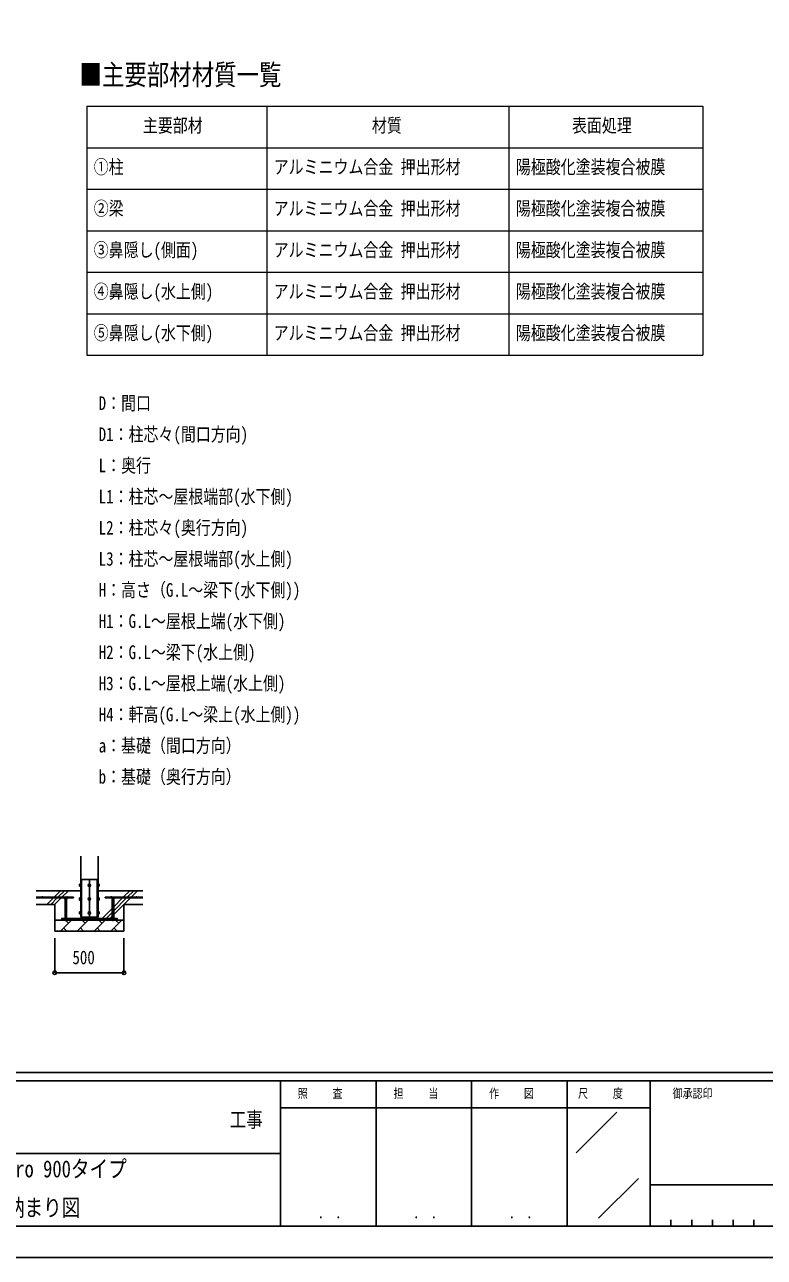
# Model space of a CAD drawing. Units: millimetres, scale not verified. Extents: x -12615 to 12615, y -8910 to 8910.
# Drawn here: x 2036 to 7380, y -8910 to 0 of the extents above; entities that cross this region are included whole.
import ezdxf
from ezdxf.enums import TextEntityAlignment as Align

# ---------------------------------------------------------------- set-up
doc = ezdxf.new("R2010")
doc.units = ezdxf.units.MM
doc.header["$LTSCALE"] = 40
doc.layers.add('0-1_TABLE1', color=7, linetype='Continuous', lineweight=18)
for name, color, linetype in [('0-2_USER1', 3, 'Continuous'), ('0-3_YKK_11', 7, 'Continuous'), ('0-4_YKK_12', 2, 'Continuous'), ('0-5_YKK_13', 4, 'Continuous'), ('0-6_YKK_A1', 4, 'Continuous'), ('0-7_YKK_D', 6, 'Continuous'), ('0-8_YKK_ZWAK', 7, 'Continuous')]:
    doc.layers.add(name, color=color, linetype=linetype)
doc.styles.add('ＭＳ ゴシック', font='')
doc.styles.get('ＭＳ ゴシック').set_extended_font_data('MS Gothic')

msp = doc.modelspace()

# ---------------------------------------------------------------- linework, layer by layer
at = {"layer": '0-1_TABLE1'}
for p, q in [((2485.06, -590), (6935.06, -590)), ((2485.06, -590), (2485.06, -2390)), ((3785.06, -590), (3785.06, -2390)), ((5535.06, -590), (5535.06, -2390)), ((6935.06, -590), (6935.06, -2390)), ((2485.06, -890), (6935.06, -890)), ((2485.06, -1190), (6935.06, -1190)), ((2485.06, -1490), (6935.06, -1490)), ((2485.06, -1790), (6935.06, -1790)), ((2485.06, -2090), (6935.06, -2090)), ((2485.06, -2390), (6935.06, -2390))]:
    msp.add_line(p, q, dxfattribs=at)
at = {"layer": '0-3_YKK_11'}
for p, q in [((2253.45, -6472), (2303.45, -6472)), ((2753.45, -6472), (2703.45, -6472))]:
    msp.add_line(p, q, dxfattribs=at)
at = {"layer": '0-4_YKK_12'}
msp.add_line((2503.45, -6177.5), (2503.45, -6477.5), dxfattribs=at)
at = {"layer": '0-5_YKK_13'}
for p, q in [((2432.75, -6213.51), (2433.33, -6212.51)), ((2432.75, -6213.51), (2432.75, -6226.5)), ((2432.75, -6226.5), (2433.33, -6227.51)), ((2438.25, -6212.51), (2433.33, -6212.51)), ((2438.25, -6216.25), (2433.33, -6216.25)), ((2438.25, -6223.75), (2433.33, -6223.75)), ((2438.25, -6227.51), (2433.33, -6227.51)), ((2438.25, -6212.51), (2438.25, -6227.51)), ((2439.85, -6212.96), (2438.25, -6212.96)), ((2438.25, -6219.5), (2438.25, -6212.96)), ((2438.25, -6219.5), (2439.85, -6219.5)), ((2438.25, -6220.5), (2439.85, -6220.5)), ((2438.25, -6227.05), (2438.25, -6220.5)), ((2438.25, -6227.05), (2439.85, -6227.05)), ((2439.85, -6219.5), (2439.85, -6212.96)), ((2439.85, -6227.05), (2439.85, -6220.5)), ((2447.45, -6180), (2559.45, -6180)), ((2559.45, -6450), (2559.45, -6180)), ((2567.05, -6212.95), (2568.65, -6212.95)), ((2567.05, -6219.5), (2567.05, -6212.95)), ((2568.65, -6219.5), (2567.05, -6219.5)), ((2568.65, -6220.5), (2567.05, -6220.5)), ((2567.05, -6227.05), (2567.05, -6220.5)), ((2568.65, -6227.05), (2567.05, -6227.05)), ((2568.65, -6212.49), (2573.57, -6212.49)), ((2568.65, -6212.49), (2568.65, -6227.51)), ((2568.65, -6219.5), (2568.65, -6212.95)), ((2568.65, -6216.25), (2573.57, -6216.25)), ((2568.65, -6227.05), (2568.65, -6220.5)), ((2568.65, -6223.75), (2573.57, -6223.75)), ((2568.65, -6227.51), (2573.57, -6227.51)), ((2574.15, -6213.5), (2573.57, -6212.49)), ((2574.15, -6226.5), (2573.57, -6227.51)), ((2574.15, -6213.5), (2574.15, -6226.5)), ((2323.95, -6307.5), (2322.48, -6308.35)), ((2323.95, -6307.5), (2342.95, -6307.5)), ((2327.45, -6315.5), (2327.45, -6460)), ((2327.96, -6315.5), (2327.96, -6308.35)), ((2338.93, -6315.5), (2338.93, -6308.35)), ((2339.45, -6315.5), (2339.45, -6460)), ((2342.95, -6307.5), (2344.42, -6308.35)), ((2344.42, -6315.5), (2344.42, -6308.35)), ((2432.75, -6313.51), (2433.33, -6312.51)), ((2432.75, -6313.51), (2432.75, -6326.5)), ((2438.25, -6312.51), (2433.33, -6312.51)), ((2438.25, -6316.25), (2433.33, -6316.25)), ((2438.25, -6323.75), (2433.33, -6323.75)), ((2438.25, -6312.51), (2438.25, -6327.51)), ((2439.85, -6312.96), (2438.25, -6312.96)), ((2438.25, -6319.5), (2438.25, -6312.96)), ((2438.25, -6319.5), (2439.85, -6319.5)), ((2438.25, -6320.5), (2439.85, -6320.5)), ((2438.25, -6327.05), (2438.25, -6320.5)), ((2439.85, -6319.5), (2439.85, -6312.96)), ((2439.85, -6327.05), (2439.85, -6320.5)), ((2567.05, -6312.95), (2568.65, -6312.95)), ((2567.05, -6319.5), (2567.05, -6312.95)), ((2568.65, -6319.5), (2567.05, -6319.5)), ((2568.65, -6320.5), (2567.05, -6320.5)), ((2567.05, -6327.05), (2567.05, -6320.5)), ((2568.65, -6312.49), (2573.57, -6312.49)), ((2568.65, -6312.49), (2568.65, -6327.51)), ((2568.65, -6319.5), (2568.65, -6312.95)), ((2568.65, -6316.25), (2573.57, -6316.25)), ((2568.65, -6327.05), (2568.65, -6320.5)), ((2568.65, -6323.75), (2573.57, -6323.75)), ((2574.15, -6313.5), (2573.57, -6312.49)), ((2574.15, -6313.5), (2574.15, -6326.5)), ((2663.95, -6307.5), (2662.48, -6308.35)), ((2662.48, -6315.5), (2662.48, -6308.35)), ((2682.95, -6307.5), (2663.95, -6307.5)), ((2667.45, -6315.5), (2667.45, -6460)), ((2667.96, -6315.5), (2667.96, -6308.35)), ((2678.93, -6315.5), (2678.93, -6308.35)), ((2679.45, -6315.5), (2679.45, -6460)), ((2682.95, -6307.5), (2684.42, -6308.35)), ((2432.75, -6326.5), (2433.33, -6327.51)), ((2432.75, -6413.51), (2433.33, -6412.51)), ((2432.75, -6413.51), (2432.75, -6426.5)), ((2438.25, -6327.51), (2433.33, -6327.51)), ((2438.25, -6412.51), (2433.33, -6412.51)), ((2438.25, -6327.05), (2439.85, -6327.05)), ((2438.25, -6412.51), (2438.25, -6427.51)), ((2439.85, -6412.96), (2438.25, -6412.96)), ((2438.25, -6419.5), (2438.25, -6412.96)), ((2439.85, -6419.5), (2439.85, -6412.96)), ((2568.65, -6327.05), (2567.05, -6327.05)), ((2567.05, -6412.95), (2568.65, -6412.95)), ((2567.05, -6419.5), (2567.05, -6412.95)), ((2568.65, -6327.51), (2573.57, -6327.51)), ((2568.65, -6412.49), (2573.57, -6412.49)), ((2568.65, -6412.49), (2568.65, -6427.51)), ((2568.65, -6419.5), (2568.65, -6412.95)), ((2574.15, -6326.5), (2573.57, -6327.51)), ((2574.15, -6413.5), (2573.57, -6412.49)), ((2574.15, -6413.5), (2574.15, -6426.5)), ((2327.45, -6460), (2339.45, -6460)), ((2327.45, -6473.5), (2339.45, -6473.5)), ((2432.75, -6426.5), (2433.33, -6427.51)), ((2438.25, -6416.25), (2433.33, -6416.25)), ((2438.25, -6423.75), (2433.33, -6423.75)), ((2438.25, -6427.51), (2433.33, -6427.51)), ((2438.25, -6419.5), (2439.85, -6419.5)), ((2438.25, -6420.5), (2439.85, -6420.5)), ((2438.25, -6427.05), (2438.25, -6420.5)), ((2438.25, -6427.05), (2439.85, -6427.05)), ((2439.85, -6427.05), (2439.85, -6420.5)), ((2559.45, -6460), (2559.45, -6450)), ((2568.65, -6419.5), (2567.05, -6419.5)), ((2568.65, -6420.5), (2567.05, -6420.5)), ((2567.05, -6427.05), (2567.05, -6420.5)), ((2568.65, -6427.05), (2567.05, -6427.05)), ((2568.65, -6416.25), (2573.57, -6416.25)), ((2568.65, -6427.05), (2568.65, -6420.5)), ((2568.65, -6423.75), (2573.57, -6423.75)), ((2568.65, -6427.51), (2573.57, -6427.51)), ((2574.15, -6426.5), (2573.57, -6427.51)), ((2679.45, -6460), (2667.45, -6460)), ((2679.45, -6473.5), (2667.45, -6473.5))]:
    msp.add_line(p, q, dxfattribs=at)
for points in [[(2440.95, -6211.5), (2439.85, -6211.5), (2439.85, -6228.5), (2440.95, -6228.5)], [(2447.45, -6460), (2447.45, -6450), (2447.45, -6180)], [(2565.95, -6211.5), (2567.05, -6211.5), (2567.05, -6228.5), (2565.95, -6228.5)], [(2344.42, -6315.5), (2322.48, -6315.5), (2322.48, -6308.35)], [(2440.95, -6311.5), (2439.85, -6311.5), (2439.85, -6328.5), (2440.95, -6328.5)], [(2565.95, -6311.5), (2567.05, -6311.5), (2567.05, -6328.5), (2565.95, -6328.5)], [(2662.48, -6315.5), (2684.42, -6315.5), (2684.42, -6308.35)], [(2440.95, -6411.5), (2439.85, -6411.5), (2439.85, -6428.5), (2440.95, -6428.5)], [(2565.95, -6411.5), (2567.05, -6411.5), (2567.05, -6428.5), (2565.95, -6428.5)], [(2327.45, -6472), (2327.45, -6473.5), (2329.45, -6475.5), (2337.45, -6475.5)], [(2339.45, -6472), (2339.45, -6473.5), (2337.45, -6475.5)], [(2667.45, -6472), (2667.45, -6473.5), (2669.45, -6475.5)], [(2679.45, -6472), (2679.45, -6473.5), (2677.45, -6475.5), (2669.45, -6475.5)]]:
    msp.add_lwpolyline(points, dxfattribs=at)
for points in [[(2503.45, -6212.49), (2496.95, -6216.25), (2496.95, -6223.75), (2503.45, -6227.51), (2509.95, -6223.75), (2509.95, -6216.25)], [(2503.45, -6312.49), (2496.95, -6316.25), (2496.95, -6323.75), (2503.45, -6327.51), (2509.95, -6323.75), (2509.95, -6316.25)], [(2503.45, -6412.49), (2496.95, -6416.25), (2496.95, -6423.75), (2503.45, -6427.51), (2509.95, -6423.75), (2509.95, -6416.25)], [(2303.45, -6472), (2703.45, -6472), (2703.45, -6460), (2303.45, -6460)]]:
    msp.add_lwpolyline(points, close=True, dxfattribs=at)
for centre, radius in [((2503.45, -6220), 8.5), ((2503.45, -6220), 6.5), ((2503.45, -6320), 8.5), ((2503.45, -6320), 6.5), ((2503.45, -6420), 8.5), ((2503.45, -6420), 6.5)]:
    msp.add_circle(centre, radius, dxfattribs=at)
for centre, radius, start, end in [((2436.05, -6214.38), 3.31, 145.51973, 214.48027), ((2445.17, -6220), 12.42, 162.41205, 197.58795), ((2436.07, -6225.63), 3.32, 145.61575, 214.38425), ((2503.45, -6220), 7.05, 157.21814, 202.78186), ((2503.45, -6220), 7.05, 97.21814, 142.78186), ((2503.45, -6220), 7.05, 217.21814, 262.78186), ((2503.45, -6220), 7.05, 37.21814, 82.78186), ((2503.45, -6220), 7.05, 277.21814, 322.78186), ((2503.45, -6220), 7.05, 337.21814, 22.78186), ((2570.82, -6214.37), 3.32, 325.61575, 34.38425), ((2570.82, -6225.63), 3.32, 325.61575, 34.38425), ((2561.73, -6220), 12.42, 342.41205, 17.58795), ((2325.22, -6312.36), 4.86, 55.61575, 124.38425), ((2333.45, -6325.65), 18.15, 72.41205, 107.58795), ((2341.67, -6312.36), 4.86, 55.61575, 124.38425), ((2436.05, -6314.38), 3.31, 145.51973, 214.48027), ((2445.17, -6320), 12.42, 162.41205, 197.58795), ((2436.07, -6325.63), 3.32, 145.61575, 214.38425), ((2503.45, -6320), 7.05, 157.21814, 202.78186), ((2503.45, -6320), 7.05, 97.21814, 142.78186), ((2503.45, -6320), 7.05, 217.21814, 262.78186), ((2503.45, -6320), 7.05, 37.21814, 82.78186), ((2503.45, -6320), 7.05, 277.21814, 322.78186), ((2503.45, -6320), 7.05, 337.21814, 22.78186), ((2570.82, -6314.37), 3.32, 325.61575, 34.38425), ((2570.82, -6325.63), 3.32, 325.61575, 34.38425), ((2561.73, -6320), 12.42, 342.41205, 17.58795), ((2665.22, -6312.36), 4.86, 55.61575, 124.38425), ((2673.45, -6325.65), 18.15, 72.41205, 107.58795), ((2681.67, -6312.36), 4.86, 55.61575, 124.38425), ((2436.05, -6414.38), 3.31, 145.51973, 214.48027), ((2503.45, -6420), 7.05, 97.21814, 142.78186), ((2503.45, -6420), 7.05, 37.21814, 82.78186), ((2570.82, -6414.37), 3.32, 325.61575, 34.38425), ((2445.17, -6420), 12.42, 162.41205, 197.58795), ((2436.07, -6425.63), 3.32, 145.61575, 214.38425), ((2503.45, -6420), 7.05, 157.21814, 202.78186), ((2503.45, -6420), 7.05, 217.21814, 262.78186), ((2503.45, -6420), 7.05, 277.21814, 322.78186), ((2503.45, -6420), 7.05, 337.21814, 22.78186), ((2570.82, -6425.63), 3.32, 325.61575, 34.38425), ((2561.73, -6420), 12.42, 342.41205, 17.58795)]:
    msp.add_arc(centre, radius, start, end, dxfattribs=at)
at = {"layer": '0-6_YKK_A1'}
for p, q in [((2440.95, -6010), (2440.95, -6450)), ((2565.95, -6450), (2565.95, -6010)), ((2440.95, -6260), (2118.29, -6260)), ((2388.45, -6307.5), (2118.29, -6307.5)), ((2322.48, -6312.5), (2118.29, -6312.5)), ((2195.73, -6360), (2243.23, -6312.5)), ((2224.02, -6360), (2271.52, -6312.5)), ((2248.23, -6307.5), (2250.96, -6304.78)), ((2252.3, -6360), (2299.8, -6312.5)), ((2253.22, -6302.51), (2295.73, -6260)), ((2276.52, -6307.5), (2324.02, -6260)), ((2304.8, -6307.5), (2352.3, -6260)), ((2388.45, -6312.5), (2344.42, -6312.5)), ((2388.45, -6307.5), (2388.45, -6312.5)), ((2888.6, -6260), (2565.95, -6260)), ((2618.45, -6307.5), (2888.6, -6307.5)), ((2618.45, -6307.5), (2618.45, -6312.5)), ((2618.45, -6312.5), (2662.48, -6312.5)), ((2679.45, -6432.85), (2799.8, -6312.5)), ((2679.45, -6404.57), (2771.52, -6312.5)), ((2679.45, -6376.29), (2743.23, -6312.5)), ((2684.42, -6312.5), (2888.6, -6312.5)), ((2748.23, -6307.5), (2750.96, -6304.78)), ((2753.22, -6302.51), (2795.73, -6260)), ((2776.52, -6307.5), (2824.02, -6260)), ((2804.8, -6307.5), (2852.3, -6260)), ((2118.29, -6360), (2253.45, -6360)), ((2253.45, -6360), (2253.45, -6552)), ((2595.73, -6460), (2667.45, -6388.29)), ((2753.45, -6360), (2888.6, -6360)), ((2753.45, -6360), (2753.45, -6552)), ((2303.45, -6472), (2253.45, -6472)), ((2753.45, -6472), (2253.45, -6472)), ((2294.18, -6552), (2374.18, -6472)), ((2447.45, -6460), (2303.45, -6460)), ((2303.45, -6460), (2303.45, -6472)), ((2351.52, -6494.66), (2332.36, -6475.5)), ((2415.6, -6552), (2495.6, -6472)), ((2440.95, -6450), (2565.95, -6450)), ((2472.94, -6494.66), (2450.28, -6472)), ((2537.03, -6552), (2617.03, -6472)), ((2559.45, -6460), (2703.45, -6460)), ((2594.36, -6494.66), (2571.7, -6472)), ((2624.02, -6460), (2667.45, -6416.57)), ((2652.3, -6460), (2667.45, -6444.85)), ((2658.45, -6552), (2738.45, -6472)), ((2715.79, -6494.66), (2693.12, -6472)), ((2703.45, -6460), (2703.45, -6472)), ((2703.45, -6472), (2753.45, -6472)), ((2753.45, -6552), (2253.45, -6552)), ((2316.84, -6529.34), (2339.51, -6552)), ((2438.27, -6529.34), (2460.93, -6552)), ((2559.69, -6529.34), (2582.35, -6552)), ((2681.11, -6529.34), (2703.77, -6552))]:
    msp.add_line(p, q, dxfattribs=at)
for centre in [(2163.45, -6305), (2253.45, -6305), (2343.45, -6305), (2663.45, -6305), (2753.45, -6305), (2843.45, -6305)]:
    msp.add_circle(centre, 2.5, dxfattribs=at)
at = {"layer": '0-7_YKK_D'}
for p, q in [((2253.45, -6602), (2253.45, -6854)), ((2753.45, -6602), (2753.45, -6854)), ((2753.45, -6853), (2253.45, -6853))]:
    msp.add_line(p, q, dxfattribs=at)
for centre in [(2253.45, -6853), (2753.45, -6853)]:
    msp.add_circle(centre, 12.75, dxfattribs=at)
at = {"layer": '0-8_YKK_ZWAK'}
for p, q in [((11685.06, -7575), (-11714.94, -7575)), ((3885.06, -7635), (-14.94, -7635)), ((4575.06, -7635), (4575.06, -8685)), ((5265.06, -7635), (5265.06, -8685)), ((5955.06, -7635), (5955.06, -8685)), ((6555.06, -7635), (5955.06, -7635)), ((9652.56, -7635), (6555.06, -7635)), ((6555.06, -7635), (6555.06, -8685)), ((5955.06, -7830), (3885.06, -7830)), ((5955.06, -7830), (6555.06, -7830)), ((6021.31, -8154.87), (6315.11, -7861.08)), ((-14.94, -8160), (3885.06, -8160)), ((6182.02, -8627.97), (6470.68, -8339.3)), ((6555.06, -8385), (9652.56, -8385)), ((6705.06, -8640), (6705.06, -8685)), ((6855.06, -8640), (6855.06, -8685)), ((7005.06, -8640), (7005.06, -8685)), ((7155.06, -8640), (7155.06, -8685)), ((7305.06, -8640), (7305.06, -8685)), ((-14.94, -8685), (3885.06, -8685)), ((3885.06, -8685), (5955.06, -8685)), ((5955.06, -8685), (6555.06, -8685)), ((6555.06, -8685), (9652.56, -8685))]:
    msp.add_line(p, q, dxfattribs=at)
msp.add_lwpolyline([(-12615, -8910), (12615, -8910), (12615, 8910), (-12615, 8910)], close=True, dxfattribs=at)
msp.add_lwpolyline([(5955.06, -7635), (3885.06, -7635), (3885.06, -8685)], dxfattribs=at)

# ---------------------------------------------------------------- texts
at = {"layer": '0-1_TABLE1', "style": 'ＭＳ ゴシック', "width": 0.8}
for s, p in [('主要部材', (2890.26, -807.5)), ('材質', (4544.86, -807.5)), ('表面処理', (5990.26, -807.5)), ('①柱', (2535.06, -1107.5)), ('アルミニウム合金 押出形材', (3835.06, -1107.5)), ('陽極酸化塗装複合被膜', (5585.06, -1107.5)), ('②梁', (2535.06, -1407.5)), ('アルミニウム合金 押出形材', (3835.06, -1407.5)), ('陽極酸化塗装複合被膜', (5585.06, -1407.5)), ('③鼻隠し(側面)', (2535.06, -1707.5)), ('アルミニウム合金 押出形材', (3835.06, -1707.5)), ('陽極酸化塗装複合被膜', (5585.06, -1707.5)), ('④鼻隠し(水上側)', (2535.06, -2007.5)), ('アルミニウム合金 押出形材', (3835.06, -2007.5)), ('陽極酸化塗装複合被膜', (5585.06, -2007.5)), ('⑤鼻隠し(水下側)', (2535.06, -2307.5)), ('アルミニウム合金 押出形材', (3835.06, -2307.5)), ('陽極酸化塗装複合被膜', (5585.06, -2307.5))]:
    msp.add_text(s, height=98.97, dxfattribs=at).set_placement(p, align=Align.BOTTOM_LEFT)
at = {"layer": '0-2_USER1', "style": 'ＭＳ ゴシック', "width": 0.8}
for s, height, p in [('■主要部材材質一覧', 148.5, (2432.68, -480.48)), ('D：間口', 98.97, (2570.8, -2815.24)), ('D1：柱芯々(間口方向)', 98.97, (2570.8, -3040.24)), ('L：奥行', 98.97, (2570.8, -3265.24)), ('L1：柱芯～屋根端部(水下側)', 98.97, (2570.8, -3490.24)), ('L2：柱芯々(奥行方向)', 98.97, (2570.8, -3715.24)), ('L3：柱芯～屋根端部(水上側)', 98.97, (2570.8, -3940.24)), ('H：高さ（G.L～梁下(水下側))', 98.97, (2570.8, -4165.24)), ('H1：G.L～屋根上端(水下側)', 98.97, (2570.8, -4390.24)), ('H2：G.L～梁下(水上側)', 98.97, (2570.8, -4615.24)), ('H3：G.L～屋根上端(水上側)', 98.97, (2570.8, -4840.24)), ('H4：軒高(G.L～梁上(水上側))', 98.97, (2570.8, -5065.24)), ('a：基礎（間口方向）', 98.97, (2570.8, -5290.24)), ('b：基礎（奥行方向）', 98.97, (2570.8, -5515.24)), ('カーポート ジーポートPro 900タイプ\u3000', 123.2, (489.47, -8369.01)), ('1台用 単体 柱4本仕様 納まり図', 123.2, (489.47, -8649.01))]:
    msp.add_text(s, height=height, dxfattribs=at).set_placement(p, align=Align.BOTTOM_LEFT)
at = {"layer": '0-7_YKK_D', "style": 'ＭＳ ゴシック', "width": 0.8}
msp.add_text('500', height=98.97, dxfattribs=at).set_placement((2381.05, -6821), align=Align.BOTTOM_LEFT)
at = {"layer": '0-8_YKK_ZWAK', "style": 'ＭＳ ゴシック', "width": 0.8}
for s, height, p in [('照     査', 65.98, (4009.26, -7777.5)), ('担     当', 65.98, (4701.66, -7777.5)), ('作     図', 65.98, (5391.66, -7777.5)), ('尺     度', 65.98, (6034.26, -7777.5)), ('御承認印', 65.98, (6717.41, -7777.5)), ('工事', 110, (3517, -8002.4)), ('． ．', 77.75, (4155, -8653.06)), ('． ．', 77.75, (4845, -8653.06)), ('． ．', 77.75, (5535, -8653.06))]:
    msp.add_text(s, height=height, dxfattribs=at).set_placement(p, align=Align.BOTTOM_LEFT)

doc.saveas('drawing.dxf')
